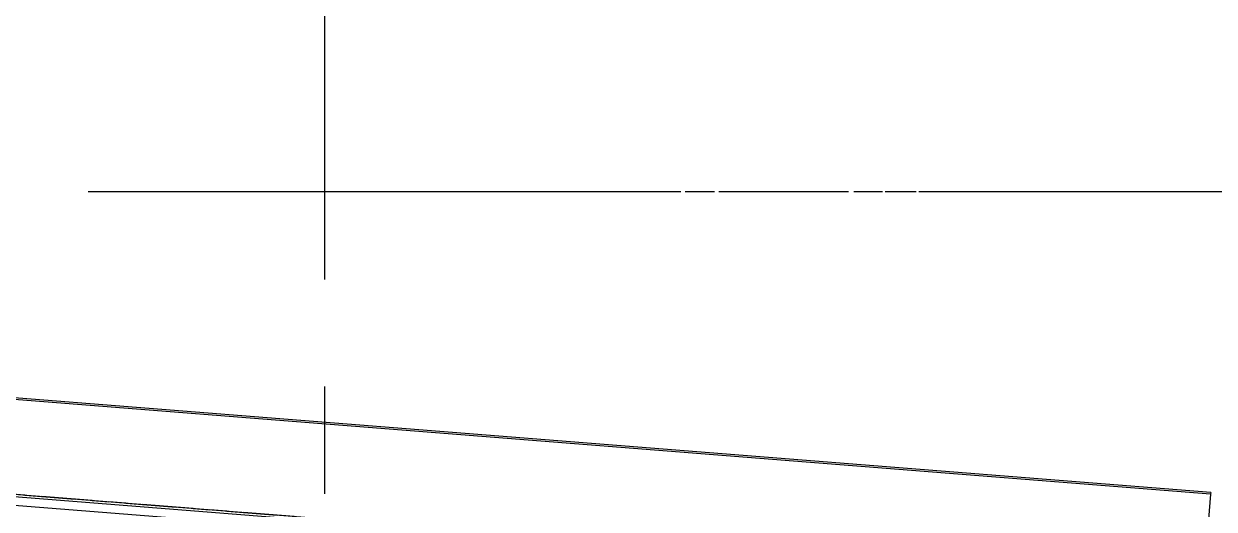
# Model space of a CAD drawing. Header units: millimetres. Extents: x 2368 to 8313, y 7493 to 11698.
# Drawn here: x 5854.8 to 5925.3, y 11452.7 to 11481.5 of the extents above; entities that cross this region are included whole.
import ezdxf

# ---------------------------------------------------------------- set-up
doc = ezdxf.new("R2010")
doc.units = ezdxf.units.MM
for name, pattern in [('CENTER', [50.8, 31.75, -6.35, 6.35, -6.35]), ('XKITLINE00', [0]), ('XKITLINE01', [4, 1, -1, 1, -1]), ('XKITLINE03', [6, 3, -1, 1, -1])]:
    doc.linetypes.add(name, pattern=pattern)

msp = doc.modelspace()

# ---------------------------------------------------------------- linework, layer by layer
at = {"color": 6, "linetype": 'CENTER'}
for p, q in [((5872.5882, 10907.5139), (5872.5882, 11495.735)), ((3369.36, 11471.5205), (7066.504, 11471.5205))]:
    msp.add_line(p, q, dxfattribs=at)
at = {"color": 8, "linetype": 'XKITLINE00'}
for p, q in [((5925.0475, 11453.6953), (5592.0863, 11480.0157)), ((5925.0397, 11453.5956), (5592.0784, 11479.916)), ((5925.3389, 11447.9544), (5590.8966, 11474.392)), ((5925.2557, 11447.3055), (5590.8768, 11473.7381)), ((5925.32, 11447.8069), (5590.8921, 11474.2433)), ((5925.0397, 11453.5956), (5924.5983, 11448.013)), ((5925.0475, 11453.6953), (5925.0397, 11453.5956))]:
    msp.add_line(p, q, dxfattribs=at)
at = {"color": 8, "linetype": 'XKITLINE03'}
for p, q in [((5591.637, 11474.3335), (5924.5983, 11448.013)), ((5924.5984, 11448.013), (5591.6371, 11474.3335))]:
    msp.add_line(p, q, dxfattribs=at)
at = {"color": 1, "linetype": 'XKITLINE01'}
for p, q in [((5869.4439, 11471.5205), (5881.4541, 11471.5205)), ((5872.3186, 11471.5205), (5884.3598, 11471.5205)), ((5875.2427, 11471.5205), (5887.3363, 11471.5205)), ((5878.2486, 11471.5205), (5890.4175, 11471.5205)), ((5881.3726, 11471.5205), (5893.6417, 11471.5205)), ((5884.6565, 11471.5205), (5897.0539, 11471.5205)), ((5888.1507, 11471.5205), (5900.7082, 11471.5205)), ((5891.9168, 11471.5205), (5904.6716, 11471.5205)), ((5896.033, 11471.5205), (5909.0296, 11471.5205)), ((5900.6014, 11471.5205), (5913.8941, 11471.5205)), ((5905.759, 11471.5205), (5919.4159, 11471.5205)), ((5911.6957, 11471.5205), (5925.8039, 11471.5205)), ((5918.6836, 11471.5205), (5933.3583, 11471.5205))]:
    msp.add_line(p, q, dxfattribs=at)

doc.saveas('drawing.dxf')
